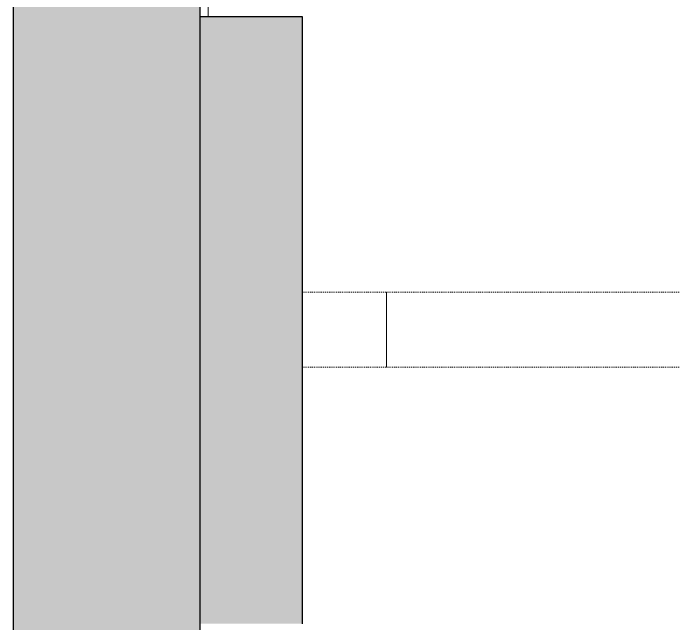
# Model space of a CAD drawing. Header units: inches. Extents: x -1287 to 1590, y -3558 to 989.
# Drawn here: x -1035.1 to -964.3, y 143.9 to 209.3 of the extents above; entities that cross this region are included whole.
import ezdxf

# ---------------------------------------------------------------- set-up
doc = ezdxf.new("R2010")
doc.units = ezdxf.units.IN
doc.header["$MEASUREMENT"] = 0
doc.linetypes.add('Dash 1_16_', pattern=[0.125, 0.0625, -0.0625])
for name, color, linetype, lineweight in [('A-DETL', 90, 'Continuous', 9), ('A-FLOR', 192, 'Continuous', 18), ('A-WALL', 113, 'Continuous', 18), ('A-WALL-PATT', 111, 'Continuous', 18)]:
    doc.layers.add(name, color=color, linetype=linetype, lineweight=lineweight)

msp = doc.modelspace()

# ---------------------------------------------------------------- hatches: boundary and pattern name
at = {"layer": 'A-WALL-PATT'}
h = msp.add_hatch(color=7, dxfattribs=at)
h.paths.add_polyline_path([(-1035.062, 16.255), (-1015.062, 16.255), (-1015.062, 96.005), (-1035.062, 96.005), (-1035.062, 17.581)], flags=0)
h.paths.add_polyline_path([(-1015.062, 133.505), (-1015.062, 216.005), (-1035.062, 216.005), (-1035.062, 133.505)], flags=0)
h.paths.add_polyline_path([(-1020.632, 253.505), (-1015.062, 253.505), (-1015.062, 342.005), (-1035.062, 342.005), (-1035.062, 253.505)], flags=0)
h.paths.add_polyline_path([(-1020.632, 379.505), (-1015.062, 379.505), (-1015.062, 468.124), (-1035.062, 468.124), (-1035.062, 379.505)], flags=0)
h.paths.add_polyline_path([(-1015.062, 505.624), (-1015.062, 604.374), (-1035.062, 604.374), (-1035.062, 505.624)], flags=0)
h.paths.add_polyline_path([(-1020.632, 641.874), (-1015.062, 641.874), (-1015.062, 729.874), (-1035.062, 729.874), (-1035.062, 641.874)], flags=0)
h.paths.add_polyline_path([(-1020.632, 767.374), (-1015.062, 767.374), (-1015.062, 789.874), (-1035.062, 789.874), (-1035.062, 767.374)], flags=0)
at = {"layer": 'A-WALL-PATT', "lineweight": 9}
msp.add_hatch(color=7, dxfattribs=at).paths.add_polyline_path([(-1015.062, 143.88), (-1004.062, 143.88), (-1004.062, 208.874), (-1015.062, 208.874), (-1015.062, 202.07)], flags=0)

# ---------------------------------------------------------------- linework, layer by layer
at = {"layer": 'A-DETL', "linetype": 'Dash 1_16_'}
for p, q in [((-1004.062, 179.374), (-827.996, 179.374)), ((-1004.062, 171.374), (-827.996, 171.374))]:
    msp.add_line(p, q, dxfattribs=at)
at = {"layer": 'A-DETL'}
msp.add_line((-995.062, 179.374), (-995.062, 171.374), dxfattribs=at)
at = {"layer": 'A-FLOR'}
msp.add_line((-1014.196, 225.705), (-1014.196, 208.874), dxfattribs=at)
at = {"layer": 'A-WALL', "color": 8, "lineweight": 30}
for p, q in [((-1035.062, 216.005), (-1035.062, 133.505)), ((-1015.062, 216.005), (-1015.062, 133.505)), ((-1004.062, 208.874), (-1015.062, 208.874)), ((-1004.062, 143.88), (-1004.062, 208.874))]:
    msp.add_line(p, q, dxfattribs=at)

doc.saveas('drawing.dxf')
